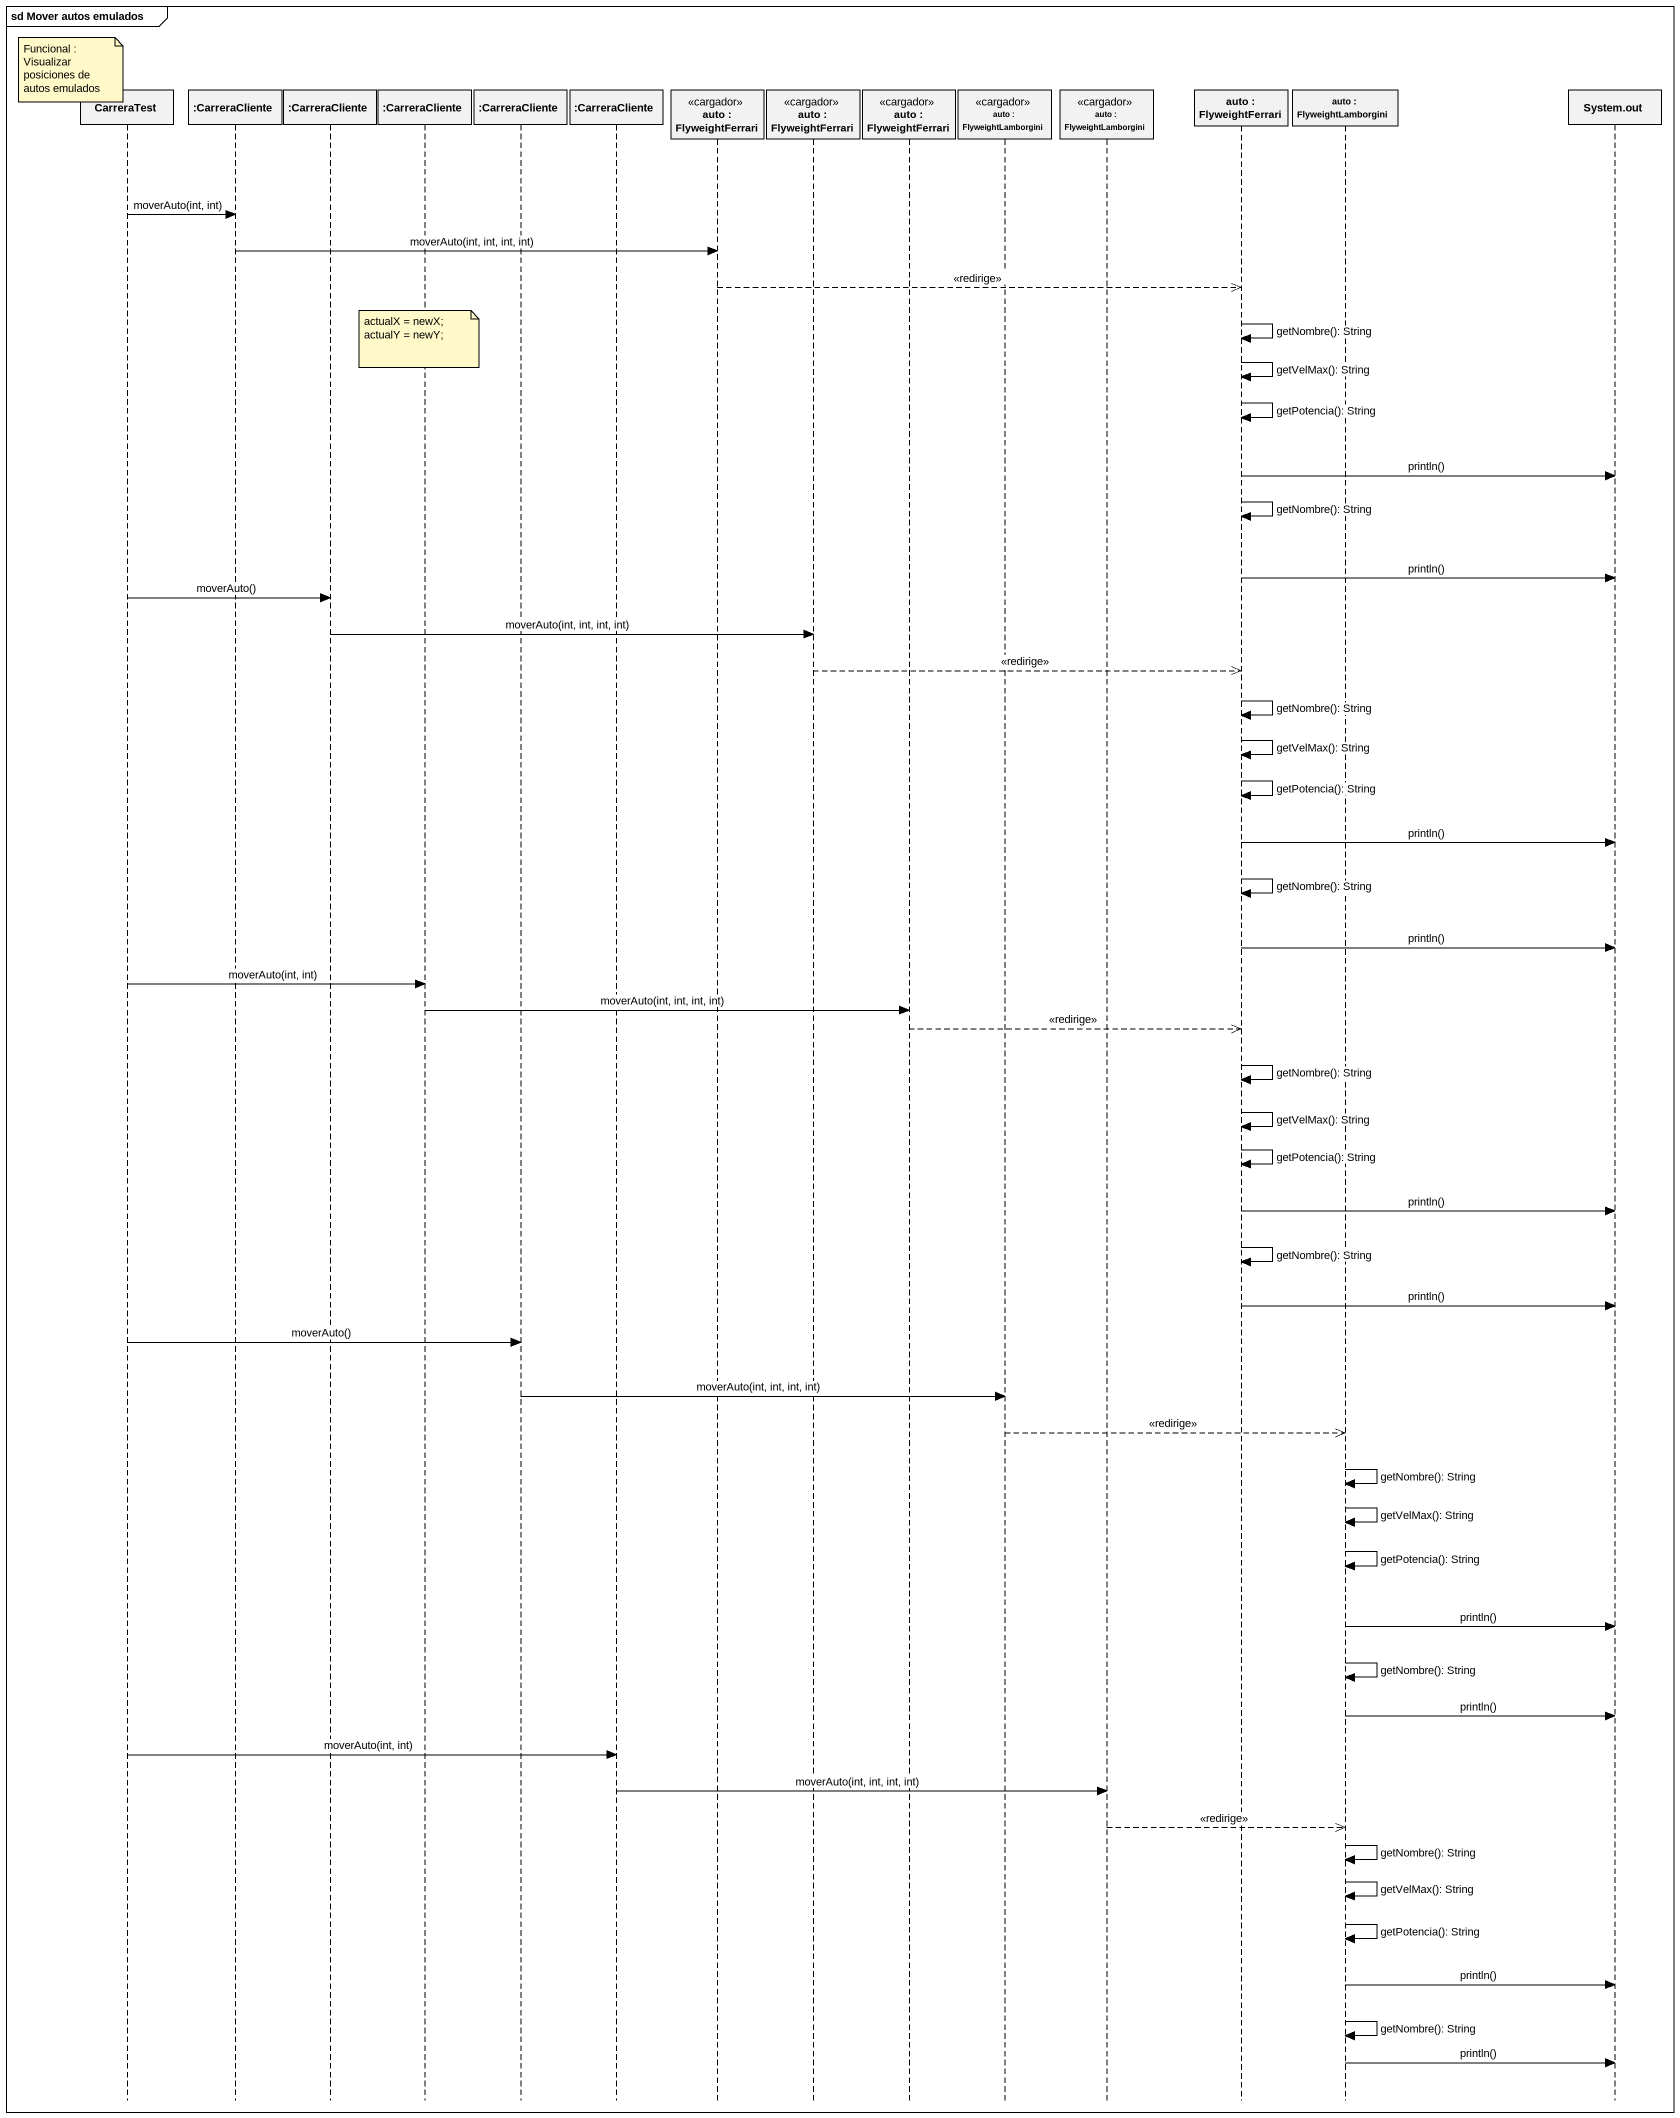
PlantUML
@startuml
mainframe sd Mover autos emulados
hide footbox
participant CarreraTest
participant ":CarreraCliente" as CarreraCliente
participant ":CarreraCliente" as CarreraCliente_2
participant ":CarreraCliente" as CarreraCliente_3
participant ":CarreraCliente" as CarreraCliente_4
participant ":CarreraCliente" as CarreraCliente_5
participant "auto : FlyweightFerrari" as auto <<cargador>>
participant "auto : FlyweightFerrari" as auto_2 <<cargador>>
participant "auto : FlyweightFerrari" as auto_3 <<cargador>>
participant "auto : FlyweightLamborgini" as auto_4 <<cargador>>
participant "auto : FlyweightLamborgini" as auto_5 <<cargador>>
participant "auto : FlyweightFerrari" as auto_6
participant "auto : FlyweightLamborgini" as auto_7
participant "System.out" as System_out

note left of CarreraTest : Funcional : Visualizar posiciones de autos emulados
CarreraTest -> CarreraCliente : moverAuto(int, int)
CarreraCliente -> auto : moverAuto(int, int, int, int)
auto -->> auto_6 : <<redirige>>
auto_6 -> auto_6 : getNombre(): String
note over CarreraCliente_3
  actualX = newX;
  actualY = newY;
end note
auto_6 -> auto_6 : getVelMax(): String
auto_6 -> auto_6 : getPotencia(): String
auto_6 -> System_out : println()
auto_6 -> auto_6 : getNombre(): String
auto_6 -> System_out : println()
CarreraTest -> CarreraCliente_2 : moverAuto()
CarreraCliente_2 -> auto_2 : moverAuto(int, int, int, int)
auto_2 -->> auto_6 : <<redirige>>
auto_6 -> auto_6 : getNombre(): String
auto_6 -> auto_6 : getVelMax(): String
auto_6 -> auto_6 : getPotencia(): String
auto_6 -> System_out : println()
auto_6 -> auto_6 : getNombre(): String
auto_6 -> System_out : println()
CarreraTest -> CarreraCliente_3 : moverAuto(int, int)
CarreraCliente_3 -> auto_3 : moverAuto(int, int, int, int)
auto_3 -->> auto_6 : <<redirige>>
auto_6 -> auto_6 : getNombre(): String
auto_6 -> auto_6 : getVelMax(): String
auto_6 -> auto_6 : getPotencia(): String
auto_6 -> System_out : println()
auto_6 -> auto_6 : getNombre(): String
auto_6 -> System_out : println()
CarreraTest -> CarreraCliente_4 : moverAuto()
CarreraCliente_4 -> auto_4 : moverAuto(int, int, int, int)
auto_4 -->> auto_7 : <<redirige>>
auto_7 -> auto_7 : getNombre(): String
auto_7 -> auto_7 : getVelMax(): String
auto_7 -> auto_7 : getPotencia(): String
auto_7 -> System_out : println()
auto_7 -> auto_7 : getNombre(): String
auto_7 -> System_out : println()
CarreraTest -> CarreraCliente_5 : moverAuto(int, int)
CarreraCliente_5 -> auto_5 : moverAuto(int, int, int, int)
auto_5 -->> auto_7 : <<redirige>>
auto_7 -> auto_7 : getNombre(): String
auto_7 -> auto_7 : getVelMax(): String
auto_7 -> auto_7 : getPotencia(): String
auto_7 -> System_out : println()
auto_7 -> auto_7 : getNombre(): String
auto_7 -> System_out : println()
@enduml
